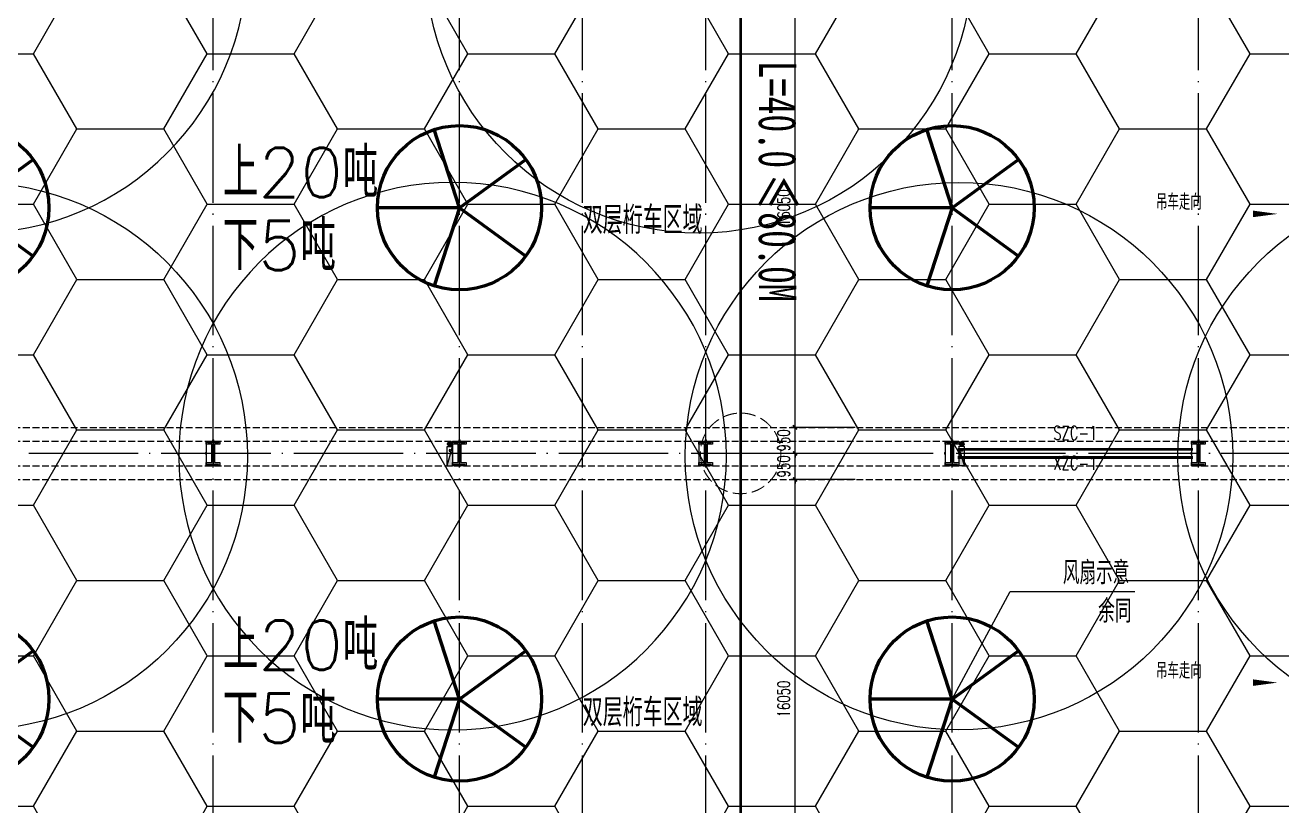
# Model space of a CAD drawing. Extents: x -821772 to -21949, y 506164 to 1049594.
# Drawn here: x -225723 to -179808, y 571942 to 600467 of the extents above; entities that cross this region are included whole.
import ezdxf
from ezdxf.enums import TextEntityAlignment as Align
from ezdxf.xclip import XClip

# ---------------------------------------------------------------- set-up
doc = ezdxf.new("R2010")
doc.units = 0
doc.header["$LTSCALE"] = 1000
doc.header["$MEASUREMENT"] = 0
doc.header["$XCLIPFRAME"] = 2
for name, pattern in [('10平面20250807_t3$0$CENTER', [2, 1.25, -0.25, 0.25, -0.25]), ('10平面20250807_t3$0$DASH', [0.35, 0.25, -0.1]), ('10平面20250807_t3$0$DOTE', [2.42, 2, -0.2, 0.02, -0.2]), ('ACAD_ISO04W100', [30.5, 24, -3, 0.5, -3]), ('DASH', [0.35, 0.25, -0.1])]:
    doc.linetypes.add(name, pattern=pattern)
doc.layers.get('Defpoints').update_dxf_attribs({"color": 210})
for name, color, linetype in [('10平面20250807_t3$0$A-AXIS-DOTE', 8, '10平面20250807_t3$0$DOTE'), ('10平面20250807_t3$0$A-AXIS-DP', 8, 'Continuous'), ('10平面20250807_t3$0$A-HATCH-2', 8, 'Continuous'), ('10平面20250807_t3$0$A-LIN-V', 8, 'Continuous'), ('10平面20250807_t3$0$A-WINDOW', 8, 'Continuous'), ('10平面20250807_t3$0$AS-COLN', 8, 'Continuous'), ('10平面20250807_t3$0$AS-WALL', 8, 'Continuous'), ('10平面20250807_t3$0$DIM_SYMB', 8, 'Continuous'), ('10平面20250807_t3$0$PUB_TEXT', 8, 'Continuous'), ('10平面20250807_t3$0$SB_ZF消火栓', 10, 'Continuous'), ('10平面20250807_t3$0$SB_ZF消火栓M', 10, 'Continuous'), ('10平面20250807_t3$0$建-箭头', 8, 'Continuous'), ('PUB_HATCH', 8, 'Continuous'), ('SPACE', 7, 'Continuous')]:
    doc.layers.add(name, color=color, linetype=linetype)
for name, color, linetype, lineweight in [('10平面20250807_t3$0$LG-ZF消防', 1, 'Continuous', 60), ('10平面20250807_t3$0$THIN', 8, 'Continuous', 0), ('10平面20250807_t3$0$柱间支撑', 8, '10平面20250807_t3$0$CENTER', 0), ('s疏散距离', 1, 'ACAD_ISO04W100', 18)]:
    doc.layers.add(name, color=color, linetype=linetype, lineweight=lineweight)
doc.styles.add('10平面20250807_t3$0$_TCH_DIM', font='SIMPLEX', dxfattribs={"bigfont": 'GBCBIG'})
doc.styles.add('10平面20250807_t3$0$_TCH_DIM_T3', font='SIMPLEX', dxfattribs={"width": 0.705882, "bigfont": 'GBCBIG'})
doc.styles.add('10平面20250807_t3$0$A-STANDARD', font='SIMPLEX', dxfattribs={"bigfont": 'GBCBIG'})
doc.styles.add('10平面20250807_t3$0$Standard', font='gbenor.shx', dxfattribs={"bigfont": 'gbcbig.shx'})
doc.styles.add('10平面20250807_t3$0$TSSD_Rein', font='tj-romans1.shx', dxfattribs={"width": 0.7, "bigfont": 'tj-hztxt.shx'})
doc.styles.add('黑体', font='simhei.ttf', dxfattribs={"width": 0.7})
doc.dimstyles.new('10平面20250807_t3$0$_TCH_ARCH&&10', dxfattribs={"dimtxt": 29.75, "dimasz": 10, "dimexe": 10, "dimexo": 10, "dimgap": 12.625, "dimtad": 1, "dimdec": 0, "dimzin": 0, "dimdsep": 46, "dimtxsty": '10平面20250807_t3$0$_TCH_DIM_T3', "dimblk": '10平面20250807_t3$0$_ArchTick', "dimcen": 0.09, "dimclrt": 7, "dimazin": 2, "dimtfac": 1, "dimtdec": 0, "dimtix": 1, "dimtmove": 2, "dimatfit": 3, "dimfxl": 0, "dimtolj": 1, "dimtzin": 0, "dimarcsym": 0})
doc.dimstyles.new('10平面20250807_t3$0$_TCH_ARCH&&150', dxfattribs={"dimtxt": 446.25, "dimasz": 150, "dimexe": 150, "dimexo": 150, "dimgap": 189.375, "dimtad": 1, "dimdec": 0, "dimzin": 0, "dimdsep": 46, "dimtxsty": '10平面20250807_t3$0$_TCH_DIM_T3', "dimblk": '10平面20250807_t3$0$_ArchTick', "dimcen": 0.09, "dimclrt": 7, "dimazin": 2, "dimtfac": 1, "dimtdec": 0, "dimtix": 1, "dimtmove": 2, "dimatfit": 3, "dimfxl": 0, "dimtolj": 1, "dimtzin": 0, "dimarcsym": 0})

# ---------------------------------------------------------------- blocks, each defined once
blk = doc.blocks.new('10平面20250807_t3$0$dote')
at = {"layer": '10平面20250807_t3$0$A-AXIS-DOTE', "ltscale": 2}
for p, q in [((1882.2, -264080), (1882.2, -167560.7)), ((10882.2, -264080), (10882.2, -167560.7)), ((15382.2, -264080), (15382.2, -167560.7)), ((19882.2, -264080), (19882.2, -167560.7)), ((28882.2, -264080), (28882.2, -167560.7)), ((37882.2, -264080), (37882.2, -167560.7)), ((100786.4, -220000), (-97273.6, -220000))]:
    blk.add_line(p, q, dxfattribs=at)
blk = doc.blocks.new('10平面20250807_t3$0$G$C2F382D44')
at = {"color": 2, "style": '10平面20250807_t3$0$A-STANDARD'}
for s, p in [('上20吨', (-2949, 425)), ('下5吨', (-2952, -2245))]:
    blk.add_text(s, height=1800, dxfattribs=at).set_placement(p)
blk = doc.blocks.new('10平面20250807_t3$0$_ArchTick')
at = {"color": 0, "linetype": 'ByBlock', "const_width": 0.4}
blk.add_lwpolyline([(-0.5, -0.5), (0.5, 0.5)], dxfattribs=at)
blk = doc.blocks.new('*D10512')
at = {"layer": '10平面20250807_t3$0$A-WINDOW', "color": 0, "lineweight": -2}
for p, q in [((-195400, 601820), (-197744, 601820)), ((-197594, 585770), (-197594, 601820)), ((-195400, 585770), (-197744, 585770))]:
    blk.add_line(p, q, dxfattribs=at)
at = {"layer": 'Defpoints', "color": 0}
for p in [(-197594, 601820), (-195250, 601820), (-195250, 585770)]:
    blk.add_point(p, dxfattribs=at)
at = {"layer": '10平面20250807_t3$0$A-WINDOW', "color": 0, "lineweight": -2, "xscale": 150, "yscale": 150, "zscale": 150}
for p, rotation in [((-197594, 601820), 90), ((-197594, 585770), 270)]:
    blk.add_blockref('10平面20250807_t3$0$_ArchTick', p, dxfattribs=dict(at, rotation=rotation))
at = {"layer": '10平面20250807_t3$0$A-WINDOW', "color": 7, "insert": (-198006, 593795), "char_height": 446.2, "attachment_point": 5, "rotation": 90, "style": '10平面20250807_t3$0$_TCH_DIM_T3'}
blk.add_mtext('\\A1;16050', dxfattribs=at)
blk = doc.blocks.new('*D10513')
at = {"layer": '10平面20250807_t3$0$A-WINDOW', "color": 0, "lineweight": -2}
for p, q in [((-197594, 585770), (-197594, 585920)), ((-195400, 585770), (-197744, 585770)), ((-197594, 584820), (-197594, 585770)), ((-195400, 584820), (-197744, 584820)), ((-197594, 584820), (-197594, 584670))]:
    blk.add_line(p, q, dxfattribs=at)
at = {"layer": 'Defpoints', "color": 0}
for p in [(-197594, 585770), (-195250, 585770), (-195250, 584820)]:
    blk.add_point(p, dxfattribs=at)
at = {"layer": '10平面20250807_t3$0$A-WINDOW', "color": 0, "lineweight": -2, "xscale": 150, "yscale": 150, "zscale": 150}
for p, rotation in [((-197594, 585770), 270), ((-197594, 584820), 90)]:
    blk.add_blockref('10平面20250807_t3$0$_ArchTick', p, dxfattribs=dict(at, rotation=rotation))
at = {"layer": '10平面20250807_t3$0$A-WINDOW', "color": 7, "insert": (-198006, 585295), "char_height": 446.2, "attachment_point": 5, "rotation": 90, "style": '10平面20250807_t3$0$_TCH_DIM_T3'}
blk.add_mtext('\\A1;950', dxfattribs=at)
blk = doc.blocks.new('*D10514')
at = {"layer": '10平面20250807_t3$0$A-WINDOW', "color": 0, "lineweight": -2}
for p, q in [((-197594, 584820), (-197594, 584970)), ((-195400, 584820), (-197744, 584820)), ((-197594, 583870), (-197594, 584820)), ((-195400, 583870), (-197744, 583870)), ((-197594, 583870), (-197594, 583720))]:
    blk.add_line(p, q, dxfattribs=at)
at = {"layer": 'Defpoints', "color": 0}
for p in [(-197594, 584820), (-195250, 584820), (-195250, 583870)]:
    blk.add_point(p, dxfattribs=at)
at = {"layer": '10平面20250807_t3$0$A-WINDOW', "color": 0, "lineweight": -2, "xscale": 150, "yscale": 150, "zscale": 150}
for p, rotation in [((-197594, 584820), 270), ((-197594, 583870), 90)]:
    blk.add_blockref('10平面20250807_t3$0$_ArchTick', p, dxfattribs=dict(at, rotation=rotation))
at = {"layer": '10平面20250807_t3$0$A-WINDOW', "color": 7, "insert": (-198006, 584345), "char_height": 446.2, "attachment_point": 5, "rotation": 90, "style": '10平面20250807_t3$0$_TCH_DIM_T3'}
blk.add_mtext('\\A1;950', dxfattribs=at)
blk = doc.blocks.new('*D10515')
at = {"layer": '10平面20250807_t3$0$A-WINDOW', "color": 0, "lineweight": -2}
for p, q in [((-195400, 583870), (-197744, 583870)), ((-197594, 567820), (-197594, 583870)), ((-195400, 567820), (-197744, 567820))]:
    blk.add_line(p, q, dxfattribs=at)
at = {"layer": 'Defpoints', "color": 0}
for p in [(-197594, 583870), (-195250, 583870), (-195250, 567820)]:
    blk.add_point(p, dxfattribs=at)
at = {"layer": '10平面20250807_t3$0$A-WINDOW', "color": 0, "lineweight": -2, "xscale": 150, "yscale": 150, "zscale": 150}
for p, rotation in [((-197594, 583870), 90), ((-197594, 567820), 270)]:
    blk.add_blockref('10平面20250807_t3$0$_ArchTick', p, dxfattribs=dict(at, rotation=rotation))
at = {"layer": '10平面20250807_t3$0$A-WINDOW', "color": 7, "insert": (-198006, 575845), "char_height": 446.2, "attachment_point": 5, "rotation": 90, "style": '10平面20250807_t3$0$_TCH_DIM_T3'}
blk.add_mtext('\\A1;16050', dxfattribs=at)
blk = doc.blocks.new('10平面20250807_t3$0$w4324324')
at = {"layer": '10平面20250807_t3$0$A-HATCH-2', "lineweight": 60}
for q in [(-1694760, 686605), (-1697614, 684532), (-1691907, 684532), (-1696524, 681178), (-1692997, 681178)]:
    blk.add_line((-1694760, 683605), q, dxfattribs=at)
blk.add_circle((-1694760, 683605), 3000, dxfattribs=at)
blk = doc.blocks.new('10平面20250807_t3$0$342343')
at = {"layer": '10平面20250807_t3$0$A-LIN-V'}
for p in [(1048660, 27556), (1066610, 27556), (1048660, 9556), (1066610, 9556), (1048660, -8444), (1066610, -8444)]:
    blk.add_blockref('10平面20250807_t3$0$w4324324', p, dxfattribs=at)
blk = doc.blocks.new('*D10492')
at = {"layer": '10平面20250807_t3$0$A-AXIS-DP', "color": 0, "lineweight": -2}
for p, q in [((-165054, 621030), (-165054, 621079)), ((-165054, 621069), (-164654, 621069)), ((-164654, 621030), (-164654, 621079))]:
    blk.add_line(p, q, dxfattribs=at)
at = {"layer": 'Defpoints', "color": 0}
for p in [(-165054, 621020), (-164654, 621069), (-164654, 621020)]:
    blk.add_point(p, dxfattribs=at)
at = {"layer": '10平面20250807_t3$0$A-AXIS-DP', "color": 0, "lineweight": -2, "xscale": 10, "yscale": 10, "zscale": 10, "rotation": 180}
blk.add_blockref('10平面20250807_t3$0$_ArchTick', (-165054, 621069), dxfattribs=at)
at = {"layer": '10平面20250807_t3$0$A-AXIS-DP', "color": 0, "lineweight": -2, "xscale": 10, "yscale": 10, "zscale": 10}
blk.add_blockref('10平面20250807_t3$0$_ArchTick', (-164654, 621069), dxfattribs=at)
at = {"layer": '10平面20250807_t3$0$A-AXIS-DP', "color": 7, "insert": (-164854, 621096), "char_height": 29.8, "attachment_point": 5, "style": '10平面20250807_t3$0$_TCH_DIM_T3'}
blk.add_mtext('\\A1;400', dxfattribs=at)
blk = doc.blocks.new('*D10493')
at = {"layer": '10平面20250807_t3$0$A-AXIS-DP', "color": 0, "lineweight": -2}
for p, q in [((-165064, 621020), (-165105, 621020)), ((-165095, 620220), (-165095, 621020)), ((-165064, 620220), (-165105, 620220))]:
    blk.add_line(p, q, dxfattribs=at)
at = {"layer": 'Defpoints', "color": 0}
for p in [(-165095, 621020), (-165054, 621020), (-165054, 620220)]:
    blk.add_point(p, dxfattribs=at)
at = {"layer": '10平面20250807_t3$0$A-AXIS-DP', "color": 0, "lineweight": -2, "xscale": 10, "yscale": 10, "zscale": 10}
for p, rotation in [((-165095, 621020), 90), ((-165095, 620220), 270)]:
    blk.add_blockref('10平面20250807_t3$0$_ArchTick', p, dxfattribs=dict(at, rotation=rotation))
at = {"layer": '10平面20250807_t3$0$A-AXIS-DP', "color": 7, "insert": (-165123, 620620), "char_height": 29.8, "attachment_point": 5, "rotation": 90, "style": '10平面20250807_t3$0$_TCH_DIM_T3'}
blk.add_mtext('\\A1;800', dxfattribs=at)
blk = doc.blocks.new('10平面20250807_t3$0$23124232432')
at = {"layer": '10平面20250807_t3$0$柱间支撑', "const_width": 100}
for points in [[(-183054, 584970), (-191654, 584970)], [(-183054, 584670), (-191654, 584670)]]:
    blk.add_lwpolyline(points, dxfattribs=at)
at = {"layer": '10平面20250807_t3$0$THIN', "style": '10平面20250807_t3$0$TSSD_Rein', "width": 0.7}
for s, p in [('SZC-1', (-187354, 585170)), ('XZC-1', (-187354, 584066))]:
    blk.add_text(s, height=500, dxfattribs=at).set_placement(p, align=Align.BOTTOM_CENTER)
blk = doc.blocks.new('10平面20250807_t3$0$A$C5D961328')
at = {"layer": '10平面20250807_t3$0$SB_ZF消火栓'}
blk.add_hatch(color=256, dxfattribs=at).paths.add_polyline_path([(0, 40), (700, 40), (700, 240)])
at = {"layer": '10平面20250807_t3$0$A-LIN-V', "ltscale": 500}
blk.add_circle((350, 40), 10001, dxfattribs=at)
at = {"layer": '10平面20250807_t3$0$SB_ZF消火栓'}
for p, q in [((700, 240), (0, 240)), ((0, 240), (0, 40)), ((700, 240), (0, 40)), ((0, 40), (700, 40)), ((700, 240), (700, 40))]:
    blk.add_line(p, q, dxfattribs=at)
at = {"layer": '10平面20250807_t3$0$SB_ZF消火栓', "color": 1}
blk.add_circle((140, 140), 32.5, dxfattribs=at)
blk = doc.blocks.new('10平面20250807_t3$0$we42342343234')
at = {"layer": '10平面20250807_t3$0$LG-ZF消防'}
for centre in [(-210204, 585170), (-191504, 585170)]:
    blk.add_circle(centre, 50, dxfattribs=at)
at = {"layer": '10平面20250807_t3$0$SB_ZF消火栓M'}
for p, xscale, rotation in [((-227644, 602520), -1, 270), ((-210064, 585070), -1.000000000000001, 90)]:
    blk.add_blockref('10平面20250807_t3$0$A$C5D961328', p, dxfattribs=dict(at, xscale=xscale, rotation=rotation))
for p, rotation in [((-201064, 602520), 90), ((-227644, 585070), 270), ((-191644, 585070), 270), ((-173644, 585070), 270)]:
    blk.add_blockref('10平面20250807_t3$0$A$C5D961328', p, dxfattribs=dict(at, rotation=rotation))
blk = doc.blocks.new('10平面20250807_t3$0$234243242332')
at = {"layer": '10平面20250807_t3$0$SB_ZF消火栓'}
blk.add_blockref('10平面20250807_t3$0$we42342343234', (0, 0), dxfattribs=at)
blk = doc.blocks.new('10平面20250807_t3$0$4324324')
at = {"layer": '10平面20250807_t3$0$A-HATCH-2', "linetype": '10平面20250807_t3$0$DASH'}
for p, q in [((-294754.2, 585770.1), (-128854.2, 585770.1)), ((-294754.2, 585270.1), (-128854.2, 585270.1)), ((-307354.2, 584369.9), (-128854.2, 584369.9)), ((-307354.2, 583869.9), (-128854.2, 583869.9))]:
    blk.add_line(p, q, dxfattribs=at)
at = {"layer": '10平面20250807_t3$0$A-WINDOW'}
for p1, p2, picture, middle in [((-195250, 585770.1), (-195250, 601820), '*D10512', (-198006.3, 593795)), ((-195250, 584820), (-195250, 585770.1), '*D10513', (-198006.2, 585295)), ((-195250, 583869.9), (-195250, 584820), '*D10514', (-198006.2, 584345)), ((-195250, 567820), (-195250, 583869.9), '*D10515', (-198006.2, 575845))]:
    dim = blk.add_aligned_dim(p1=p1, p2=p2, distance=2343.8, dimstyle='10平面20250807_t3$0$_TCH_ARCH&&150', dxfattribs=at)
    dim.commit()
    dim.dimension.update_dxf_attribs({"geometry": picture, "text_midpoint": middle})
blk = doc.blocks.new('10平面20250807_t3$0$w42343243')
at = {"layer": '10平面20250807_t3$0$A-HATCH-2'}
blk.add_lwpolyline([(-165104.2, 621070), (-164604.2, 621070), (-164604.2, 620958), (-164800.2, 620958), (-164800.2, 620282), (-164604.2, 620282), (-164604.2, 620170), (-165104.2, 620170), (-165104.2, 620282), (-164908.2, 620282), (-164908.2, 620958), (-165104.2, 620958)], close=True, dxfattribs=at)
at = {"layer": '10平面20250807_t3$0$AS-COLN', "color": 3}
blk.add_lwpolyline([(-165054.2, 621020), (-164654.2, 621020), (-164654.2, 621008), (-164850.2, 621008), (-164850.2, 620232), (-164654.2, 620232), (-164654.2, 620220), (-165054.2, 620220), (-165054.2, 620232), (-164858.2, 620232), (-164858.2, 621008), (-165054.2, 621008)], close=True, dxfattribs=at)
at = {"layer": '10平面20250807_t3$0$A-AXIS-DP'}
for p1, p2, distance, picture, middle in [((-165054.2, 620220), (-165054.2, 621020), 41.2, '*D10493', (-165122.9, 620620)), ((-165054.2, 621020), (-164654.2, 621020), 48.8, '*D10492', (-164854.2, 621096.2))]:
    dim = blk.add_aligned_dim(p1=p1, p2=p2, distance=distance, dimstyle='10平面20250807_t3$0$_TCH_ARCH&&10', dxfattribs=at)
    dim.commit()
    dim.dimension.update_dxf_attribs({"geometry": picture, "text_midpoint": middle})
blk = doc.blocks.new('10平面20250807_t3$0$42343')
at = {"layer": '10平面20250807_t3$0$A-WINDOW'}
for p in [(-54000, -35800), (-45000, -35800), (-36000, -35800), (-27000, -35800), (-18000, -35800)]:
    blk.add_blockref('10平面20250807_t3$0$w42343243', p, dxfattribs=at)
blk = doc.blocks.new('10平面20250807_t3')
at = {"layer": '10平面20250807_t3$0$DIM_SYMB'}
for p, q in [((-191854.2, 575845), (-189734.2, 579775)), ((-189734.2, 579775), (-185184.2, 579775))]:
    blk.add_line(p, q, dxfattribs=at)
at = {"layer": '10平面20250807_t3$0$DIM_SYMB', "const_width": 100}
blk.add_lwpolyline([(-191877.9, 575801, 1), (-191830.4, 575889, 1)], format="xyb", close=True, dxfattribs=at)
at = {"layer": '10平面20250807_t3$0$建-箭头'}
for points in [[(-186866.4, 593570, 0, 0, 0), (-179966.4, 593570, 0, 240, 0), (-180866.4, 593570, 0, 0, 0)], [(-186866.4, 576445, 0, 0, 0), (-179966.4, 576445, 0, 240, 0), (-180866.4, 576445, 0, 0, 0)]]:
    blk.add_lwpolyline(points, format="xyseb", dxfattribs=at)
for p in [(-215550, 593760), (-215550, 576490)]:
    blk.add_blockref('10平面20250807_t3$0$G$C2F382D44', p)
at = {"layer": '10平面20250807_t3$0$A-LIN-V', "rotation": 90}
blk.add_blockref('10平面20250807_t3$0$342343', (483306.5, 1221945), dxfattribs=at)
at = {"layer": '10平面20250807_t3$0$A-WINDOW'}
for name in ['10平面20250807_t3$0$42343', '10平面20250807_t3$0$4324324']:
    blk.add_blockref(name, (0, 0), dxfattribs=at)
at = {"layer": '10平面20250807_t3$0$AS-WALL'}
blk.add_blockref('10平面20250807_t3$0$dote', (-220736.4, 804820), dxfattribs=at)
at = {"layer": '10平面20250807_t3$0$SB_ZF消火栓', "linetype": 'Continuous'}
blk.add_blockref('10平面20250807_t3$0$234243242332', (0, 0), dxfattribs=at)
at = {"layer": '10平面20250807_t3$0$柱间支撑'}
blk.add_blockref('10平面20250807_t3$0$23124232432', (0, 0), dxfattribs=at)
at = {"layer": '10平面20250807_t3$0$PUB_TEXT'}
for s, height, style, p in [('吊车走向', 578.72, '10平面20250807_t3$0$A-STANDARD', (-184404, 593716.9)), ('双层桁车区域', 1012.77, '10平面20250807_t3$0$Standard', (-205349.3, 592839.2)), ('风扇示意', 843.97, '10平面20250807_t3$0$_TCH_DIM', (-187811, 580037.5)), ('余同', 843.97, '10平面20250807_t3$0$_TCH_DIM', (-186517.2, 578637.5)), ('吊车走向', 578.72, '10平面20250807_t3$0$A-STANDARD', (-184404, 576591.9)), ('双层桁车区域', 1012.77, '10平面20250807_t3$0$Standard', (-205349.3, 574849.2))]:
    blk.add_text(s, height=height, dxfattribs=dict(at, style=style)).set_placement(p)

msp = doc.modelspace()

# ---------------------------------------------------------------- block references
at = {"ltscale": 100}
ref = msp.add_blockref('10平面20250807_t3', (0, 0), dxfattribs=at)
XClip(ref).set_block_clipping_path([(-386212.6353242097, 506163.79756496), (-21948.7593967821, 884998.2285294847)])

# ---------------------------------------------------------------- next in the draw order: hatches: boundary and pattern name
at = {"layer": 'PUB_HATCH', "ltscale": 5000}
h = msp.add_hatch(dxfattribs=at)
h.set_pattern_fill('HONEY', color=8, scale=2000)
h.set_pattern_definition([(0, (0, 0), (4762.5, 2749.63), [3175, -6350]), (120, (0, 0), (-4762.499, 2749.631), [3175, -6350]), (60, (0, 0), (0.0006, 5499.261), [-6350, 3175])])
h.paths.add_polyline_path([(-252854.2, 548219.9), (-252854.2, 548720), (-254254.2, 548720), (-254254.2, 548219.9), (-313754.2, 548219.9), (-313754.2, 567383.2), (-296221.3, 621420), (-254254.2, 621420), (-254254.2, 620920), (-252854.2, 620920), (-252854.2, 621420), (-200254.2, 621420), (-200254.2, 620920), (-198854.2, 620920), (-198854.2, 621420), (-146254.2, 621420), (-146254.2, 620920), (-144854.2, 620920), (-144854.2, 621420), (-128054.2, 621420), (-128054.2, 548219.9), (-144854.2, 548219.9), (-144854.2, 548720), (-146254.2, 548720), (-146254.2, 548219.9), (-198854.2, 548219.9), (-198854.2, 548720), (-200254.2, 548720), (-200254.2, 548219.9)])

# ---------------------------------------------------------------- next in the draw order: linework, layer by layer
at = {"layer": 's疏散距离', "linetype": 'DASH', "ltscale": 2, "const_width": 100}
msp.add_lwpolyline([(-199581.5, 549020), (-199581.5, 620629.8)], dxfattribs=at)
at = {"layer": 's疏散距离', "linetype": 'DASH', "ltscale": 2}
msp.add_circle((-199581.5, 584820), 1473.1, dxfattribs=at)

# ---------------------------------------------------------------- next in the draw order: texts
at = {"layer": 'SPACE', "style": '黑体', "width": 0.7}
for s, height, p in [('L=40.0', 1375.11, (-198916, 599170.2)), ('≤', 1375.1, (-198916, 595017)), ('80.0M', 1375.11, (-198916, 593632.7))]:
    msp.add_text(s, height=height, rotation=270, dxfattribs=at).set_placement(p)

doc.saveas('drawing.dxf')
